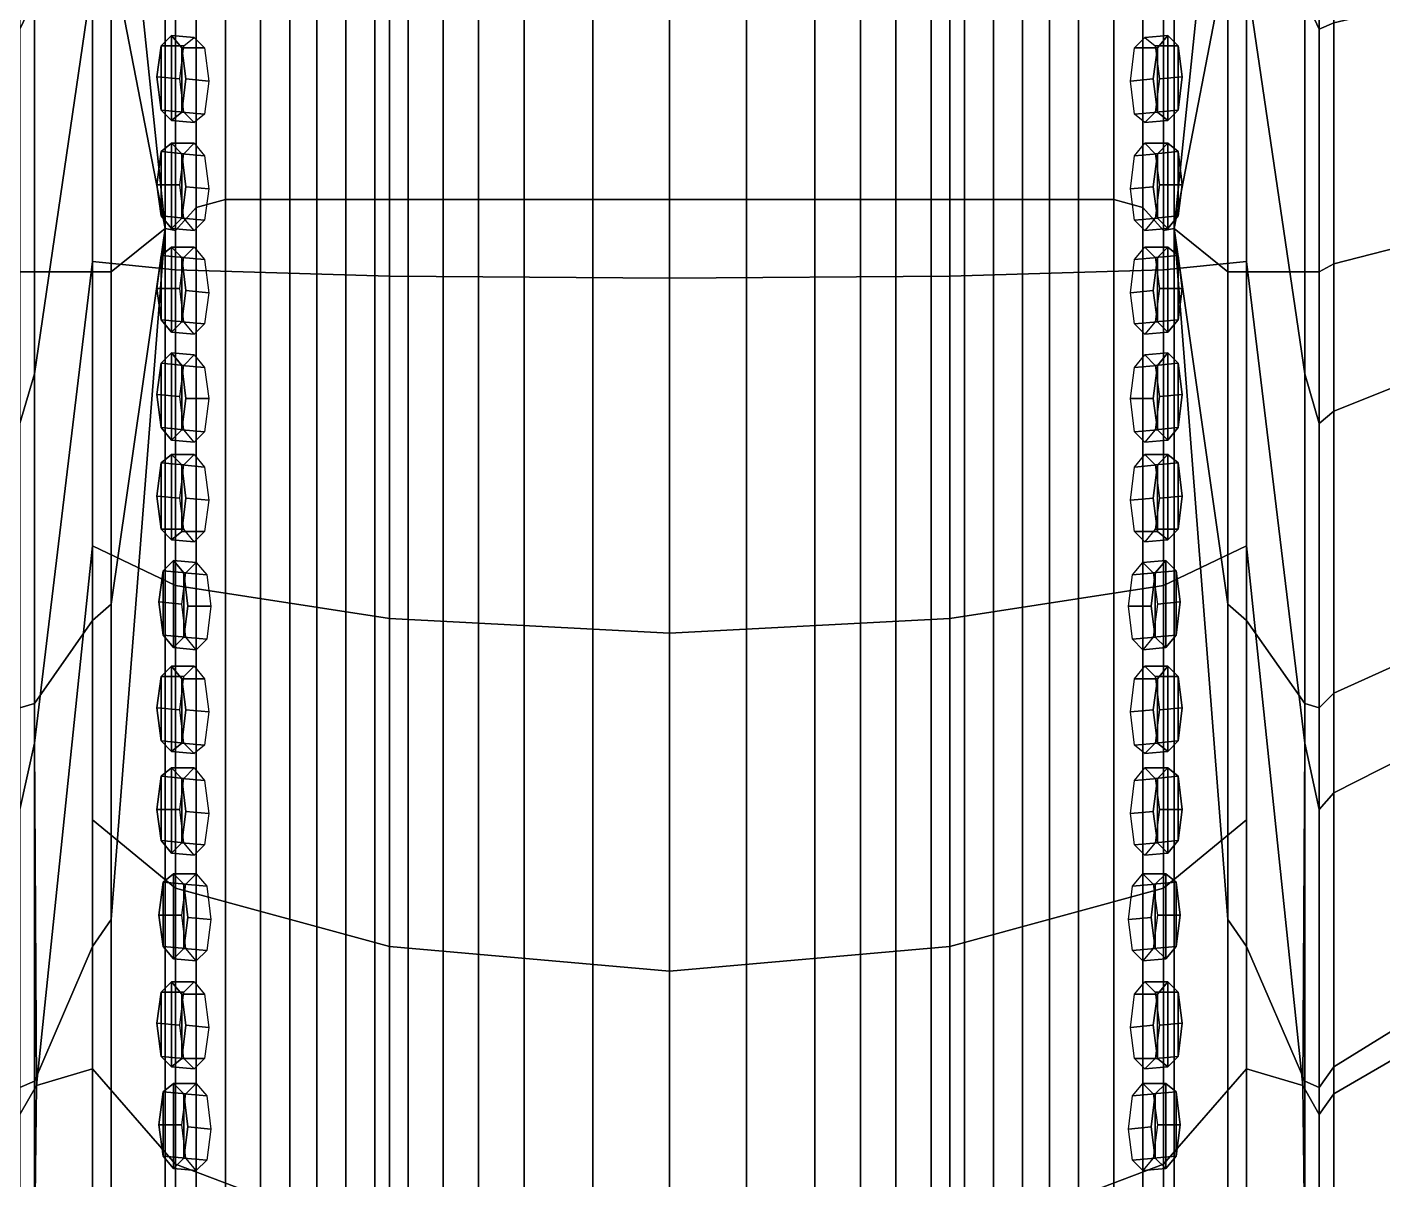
# Model space of a CAD drawing. Extents: x -0.257 to 0.257, y -0.266 to 0.229.
# Drawn here: x -0.0309 to 0.0344, y -0.0983 to -0.0428 of the extents above; entities that cross this region are included whole.
import ezdxf

# ---------------------------------------------------------------- set-up
doc = ezdxf.new("R2010")
doc.units = 0
for name, color, linetype in [('LOWPOLY_AIRPLANE_PLANEBODY', 252, 'CONTINUOUS'), ('LOWPOLY_AIRPLANE_POLYSURFAC_158', 252, 'CONTINUOUS'), ('LOWPOLY_AIRPLANE_POLYSURFAC_159', 252, 'CONTINUOUS'), ('LOWPOLY_AIRPLANE_POLYSURFAC_160', 252, 'CONTINUOUS'), ('LOWPOLY_AIRPLANE_POLYSURFAC_162', 252, 'CONTINUOUS'), ('LOWPOLY_AIRPLANE_POLYSURFAC_163', 252, 'CONTINUOUS'), ('LOWPOLY_AIRPLANE_POLYSURFAC_164', 252, 'CONTINUOUS'), ('LOWPOLY_AIRPLANE_POLYSURFAC_165', 252, 'CONTINUOUS'), ('LOWPOLY_AIRPLANE_POLYSURFAC_166', 252, 'CONTINUOUS'), ('LOWPOLY_AIRPLANE_POLYSURFAC_167', 252, 'CONTINUOUS'), ('LOWPOLY_AIRPLANE_POLYSURFAC_168', 252, 'CONTINUOUS'), ('LOWPOLY_AIRPLANE_POLYSURFAC_169', 252, 'CONTINUOUS'), ('LOWPOLY_AIRPLANE_POLYSURFAC_82', 252, 'CONTINUOUS'), ('LOWPOLY_AIRPLANE_POLYSURFAC_83', 252, 'CONTINUOUS'), ('LOWPOLY_AIRPLANE_POLYSURFAC_84', 252, 'CONTINUOUS'), ('LOWPOLY_AIRPLANE_POLYSURFAC_86', 252, 'CONTINUOUS'), ('LOWPOLY_AIRPLANE_POLYSURFAC_87', 252, 'CONTINUOUS'), ('LOWPOLY_AIRPLANE_POLYSURFAC_88', 252, 'CONTINUOUS'), ('LOWPOLY_AIRPLANE_POLYSURFAC_89', 252, 'CONTINUOUS'), ('LOWPOLY_AIRPLANE_POLYSURFAC_90', 252, 'CONTINUOUS'), ('LOWPOLY_AIRPLANE_POLYSURFAC_91', 252, 'CONTINUOUS'), ('LOWPOLY_AIRPLANE_POLYSURFAC_92', 252, 'CONTINUOUS'), ('LOWPOLY_AIRPLANE_POLYSURFAC_93', 252, 'CONTINUOUS')]:
    doc.layers.add(name, color=color, linetype=linetype)

msp = doc.modelspace()

# ---------------------------------------------------------------- meshes
at = {"layer": 'LOWPOLY_AIRPLANE_PLANEBODY'}
mesh = msp.add_polyface(dxfattribs=at)
corners = [(-0.0278, -0.009, 0.0431), (-0.0269, -0.0047, 0.0449), (-0.0269, -0.0185, 0.0463), (-0.0278, -0.0193, 0.0448), (-0.0238, -0.0003, 0.0218), (-0.0278, -0.0064, 0.0226), (-0.0278, -0.0124, 0.0216), (-0.0238, -0.008, 0.0211), (-0.0238, -0.0145, 0.0209), (-0.0278, -0.018, 0.0212), (-0.0278, -0.0275, 0.0211), (-0.0238, -0.025, 0.0208), (-0.0238, -0.0107, 0.0209), (-0.0278, -0.0147, 0.0212), (-0.0269, -0.0234, 0.0468), (-0.0278, -0.023, 0.0454), (-0.0269, -0.0275, 0.0468), (-0.0278, -0.0271, 0.0454), (-0.0135, -0.0229, 0.0207), (0, -0.0219, 0.0207), (0, -0.0102, 0.0208), (-0.0135, -0.0115, 0.0208), (0, -0.006, 0.0208), (-0.0135, -0.0075, 0.0208), (0, -0.0028, 0.021), (-0.0135, -0.0044, 0.021), (-0.0135, 0.0042, 0.0216), (-0.0306, -0.0146, 0.0414), (-0.0305, -0.0081, 0.0392), (-0.0279, 0.0019, 0.041), (-0.0306, -0.0209, 0.0434), (-0.0306, -0.0232, 0.0441), (-0.0306, -0.0271, 0.0441), (-0.0243, -0.0525, 0.0486), (-0.0243, 0.0189, 0.0486), (-0.0238, 0.0179, 0.0524), (-0.0238, -0.0526, 0.0524), (-0.0228, 0.019, 0.0564), (-0.0228, -0.0515, 0.0564), (-0.0214, 0.0194, 0.06), (-0.0214, -0.0511, 0.06), (-0.0197, 0.0194, 0.0629), (-0.0197, -0.0511, 0.0629), (-0.0183, 0.0194, 0.0648), (-0.0183, -0.0511, 0.0648), (-0.017, 0.0194, 0.0661), (-0.017, -0.0511, 0.0661), (-0.0156, 0.0194, 0.0675), (-0.0156, -0.0511, 0.0675), (-0.0142, 0.0194, 0.0687), (-0.0142, -0.0511, 0.0687), (-0.0126, 0.0194, 0.0697), (-0.0126, -0.0511, 0.0697), (-0.0109, 0.0194, 0.0705), (-0.0109, -0.0511, 0.0705), (-0.0092, 0.0194, 0.0714), (-0.0092, -0.0511, 0.0714), (-0.007, 0.0194, 0.0722), (-0.007, -0.0511, 0.0722), (-0.0037, 0.0194, 0.0728), (-0.0037, -0.0511, 0.0728), (0, 0.0194, 0.0731), (0, -0.0511, 0.0731), (-0.0279, 0.0004, 0.0241), (-0.0304, -0.0076, 0.0338), (-0.0306, -0.0147, 0.0315), (-0.0306, -0.0205, 0.0297), (-0.0306, -0.0228, 0.0291), (-0.0306, -0.0277, 0.0291)]
mesh.append_faces([[corners[k] for k in face] for face in [(0, 1, 2, 3), (4, 5, 6, 7), (8, 9, 10, 11), (8, 12, 13, 9), (12, 7, 6, 13), (14, 15, 3, 2), (16, 17, 15, 14), (18, 19, 20, 21), (21, 20, 22, 23), (23, 22, 24, 25), (7, 25, 26, 4), (12, 23, 25, 7), (8, 21, 23, 12), (11, 18, 21, 8), (0, 27, 28, 29), (3, 30, 27, 0), (15, 31, 30, 3), (17, 32, 31, 15), (33, 34, 35, 36), (36, 35, 37, 38), (38, 37, 39, 40), (40, 39, 41, 42), (42, 41, 43, 44), (44, 43, 45, 46), (46, 45, 47, 48), (48, 47, 49, 50), (50, 49, 51, 52), (52, 51, 53, 54), (54, 53, 55, 56), (56, 55, 57, 58), (58, 57, 59, 60), (60, 59, 61, 62), (34, 2, 1, 1), (16, 14, 34, 33), (14, 2, 34, 34), (63, 64, 65, 5), (5, 65, 66, 6), (13, 67, 68, 9), (6, 66, 67, 13)]])
mesh = msp.add_polyface(dxfattribs=at)
corners = [(0.0269, -0.0185, 0.0463), (0.0269, -0.0047, 0.0449), (0.0278, -0.009, 0.0431), (0.0278, -0.0193, 0.0448), (0.0278, -0.0124, 0.0216), (0.0278, -0.0064, 0.0226), (0.0238, -0.0003, 0.0218), (0.0238, -0.008, 0.0211), (0.0278, -0.0275, 0.0211), (0.0278, -0.018, 0.0212), (0.0238, -0.0145, 0.0209), (0.0238, -0.025, 0.0208), (0.0278, -0.0147, 0.0212), (0.0238, -0.0107, 0.0209), (0.0278, -0.023, 0.0454), (0.0269, -0.0234, 0.0468), (0.0278, -0.0271, 0.0454), (0.0269, -0.0275, 0.0468), (0, -0.0102, 0.0208), (0, -0.0219, 0.0207), (0.0135, -0.0229, 0.0207), (0.0135, -0.0115, 0.0208), (0, -0.006, 0.0208), (0.0135, -0.0075, 0.0208), (0, -0.0028, 0.021), (0.0135, -0.0044, 0.021), (0.0135, 0.0042, 0.0216), (0.0301, -0.0047, 0.0379), (0.0305, -0.0081, 0.0392), (0.0279, 0.0019, 0.041), (0.0279, 0.0072, 0.0392), (0.0306, -0.0146, 0.0414), (0.0306, -0.0209, 0.0434), (0.0306, -0.0232, 0.0441), (0.0306, -0.0271, 0.0441), (0.0238, 0.0179, 0.0524), (0.0243, 0.0189, 0.0486), (0.0243, -0.0525, 0.0486), (0.0238, -0.0526, 0.0524), (0.0228, 0.019, 0.0564), (0.0228, -0.0515, 0.0564), (0.0214, 0.0194, 0.06), (0.0214, -0.0511, 0.06), (0.0197, 0.0194, 0.0629), (0.0197, -0.0511, 0.0629), (0.0183, 0.0194, 0.0648), (0.0183, -0.0511, 0.0648), (0.017, 0.0194, 0.0661), (0.017, -0.0511, 0.0661), (0.0156, 0.0194, 0.0675), (0.0156, -0.0511, 0.0675), (0.0142, 0.0194, 0.0687), (0.0142, -0.0511, 0.0687), (0.0126, 0.0194, 0.0697), (0.0126, -0.0511, 0.0697), (0.0109, 0.0194, 0.0705), (0.0109, -0.0511, 0.0705), (0.0092, 0.0194, 0.0714), (0.0092, -0.0511, 0.0714), (0.007, 0.0194, 0.0722), (0.007, -0.0511, 0.0722), (0.0037, 0.0194, 0.0728), (0.0037, -0.0511, 0.0728), (0, 0.0194, 0.0731), (0, -0.0511, 0.0731), (0.0306, -0.0147, 0.0315), (0.0304, -0.0076, 0.0338), (0.0279, 0.0004, 0.0241), (0.0306, -0.0205, 0.0297), (0.0306, -0.0277, 0.0291), (0.0306, -0.0228, 0.0291)]
mesh.append_faces([[corners[k] for k in face] for face in [(0, 1, 2, 3), (4, 5, 6, 7), (8, 9, 10, 11), (12, 13, 10, 9), (4, 7, 13, 12), (3, 14, 15, 0), (14, 16, 17, 15), (18, 19, 20, 21), (22, 18, 21, 23), (24, 22, 23, 25), (26, 25, 7, 6), (25, 23, 13, 7), (23, 21, 10, 13), (21, 20, 11, 10), (27, 28, 29, 30), (31, 32, 3, 2), (32, 33, 14, 3), (33, 34, 16, 14), (35, 36, 37, 38), (39, 35, 38, 40), (41, 39, 40, 42), (43, 41, 42, 44), (45, 43, 44, 46), (47, 45, 46, 48), (49, 47, 48, 50), (51, 49, 50, 52), (53, 51, 52, 54), (55, 53, 54, 56), (57, 55, 56, 58), (59, 57, 58, 60), (61, 59, 60, 62), (63, 61, 62, 64), (0, 36, 1, 1), (36, 15, 17, 37), (0, 15, 36, 36), (65, 66, 67, 5), (68, 65, 5, 4), (69, 70, 12, 9)]])
mesh = msp.add_polyface(dxfattribs=at)
corners = [(-0.0238, -0.025, 0.0208), (-0.0278, -0.0275, 0.0211), (-0.0278, -0.0404, 0.021), (-0.0238, -0.0393, 0.0207), (-0.0238, -0.0545, 0.0206), (-0.0278, -0.0541, 0.0209), (-0.0278, -0.0678, 0.021), (-0.0238, -0.0697, 0.0207), (-0.0278, -0.081, 0.0214), (-0.0238, -0.0843, 0.021), (-0.0269, -0.0706, 0.0465), (-0.0278, -0.0714, 0.0452), (-0.0278, -0.0546, 0.0454), (-0.0269, -0.0546, 0.0469), (-0.0269, -0.0858, 0.046), (-0.0278, -0.0871, 0.0448), (-0.0269, -0.0391, 0.0469), (-0.0278, -0.0387, 0.0454), (-0.0278, -0.0271, 0.0454), (-0.0269, -0.0275, 0.0468), (-0.0313, -0.0285, 0.0302), (-0.0313, -0.0429, 0.0302), (-0.0306, -0.0414, 0.0291), (-0.0306, -0.0277, 0.0291), (-0.0313, -0.0619, 0.0302), (-0.0306, -0.0595, 0.0291), (-0.0313, -0.0546, 0.0441), (-0.0313, -0.038, 0.0441), (-0.0306, -0.0381, 0.0441), (-0.0306, -0.0546, 0.0441), (-0.0313, -0.0272, 0.0441), (-0.0306, -0.0271, 0.0441), (-0.0313, -0.0939, 0.0441), (-0.0313, -0.0756, 0.0441), (-0.0306, -0.0754, 0.0441), (-0.0306, -0.0936, 0.0441), (-0.0313, -0.0805, 0.0302), (-0.0306, -0.0773, 0.0291), (-0.0135, -0.0384, 0.0206), (0, -0.038, 0.0206), (0, -0.0219, 0.0207), (-0.0135, -0.0229, 0.0207), (-0.0135, -0.0713, 0.0206), (0, -0.072, 0.0206), (0, -0.0549, 0.0205), (-0.0135, -0.0548, 0.0205), (-0.0135, -0.0871, 0.0209), (0, -0.0883, 0.0209), (-0.032, -0.0613, 0.0305), (-0.032, -0.0797, 0.0305), (-0.032, -0.0426, 0.0305), (-0.032, -0.0284, 0.0305), (-0.0278, -0.018, 0.0212), (-0.0305, -0.0938, 0.0289), (-0.0278, -0.093, 0.0219), (-0.0243, -0.0525, 0.0486)]
mesh.append_faces([[corners[k] for k in face] for face in [(0, 1, 2, 3), (4, 5, 6, 7), (3, 2, 5, 4), (7, 6, 8, 9), (10, 11, 12, 13), (14, 15, 11, 10), (16, 17, 18, 19), (13, 12, 17, 16), (20, 21, 22, 23), (21, 24, 25, 22), (26, 27, 28, 29), (27, 30, 31, 28), (32, 33, 34, 35), (33, 26, 29, 34), (24, 36, 37, 25), (38, 39, 40, 41), (42, 43, 44, 45), (45, 44, 39, 38), (46, 47, 43, 42), (3, 38, 41, 0), (4, 45, 38, 3), (7, 42, 45, 4), (9, 46, 42, 7), (24, 48, 49, 36), (21, 50, 48, 24), (20, 51, 50, 21), (17, 28, 31, 18), (12, 29, 28, 17), (11, 34, 29, 12), (15, 35, 34, 11), (52, 23, 22, 1), (1, 22, 25, 2), (2, 25, 37, 5), (5, 37, 53, 6), (6, 53, 54, 8), (16, 55, 13, 13), (10, 13, 55, 55), (55, 16, 19, 19), (14, 10, 55, 55)]])
mesh = msp.add_polyface(dxfattribs=at)
corners = [(0.0278, -0.0404, 0.021), (0.0278, -0.0275, 0.0211), (0.0238, -0.025, 0.0208), (0.0238, -0.0393, 0.0207), (0.0278, -0.0678, 0.021), (0.0278, -0.0541, 0.0209), (0.0238, -0.0545, 0.0206), (0.0238, -0.0697, 0.0207), (0.0278, -0.081, 0.0214), (0.0238, -0.0843, 0.021), (0.0278, -0.0546, 0.0454), (0.0278, -0.0714, 0.0452), (0.0269, -0.0706, 0.0465), (0.0269, -0.0546, 0.0469), (0.0278, -0.0871, 0.0448), (0.0269, -0.0858, 0.046), (0.0278, -0.0271, 0.0454), (0.0278, -0.0387, 0.0454), (0.0269, -0.0391, 0.0469), (0.0269, -0.0275, 0.0468), (0.0306, -0.0414, 0.0291), (0.0313, -0.0429, 0.0302), (0.0313, -0.0285, 0.0302), (0.0306, -0.0277, 0.0291), (0.0306, -0.0595, 0.0291), (0.0313, -0.0619, 0.0302), (0.0306, -0.0381, 0.0441), (0.0313, -0.038, 0.0441), (0.0313, -0.0546, 0.0441), (0.0306, -0.0546, 0.0441), (0.0306, -0.0271, 0.0441), (0.0313, -0.0272, 0.0441), (0.0313, -0.0756, 0.0441), (0.0306, -0.0754, 0.0441), (0.0306, -0.0773, 0.0291), (0.0313, -0.0805, 0.0302), (0, -0.0219, 0.0207), (0, -0.038, 0.0206), (0.0135, -0.0384, 0.0206), (0.0135, -0.0229, 0.0207), (0, -0.0549, 0.0205), (0, -0.072, 0.0206), (0.0135, -0.0713, 0.0206), (0.0135, -0.0548, 0.0205), (0, -0.0883, 0.0209), (0.0135, -0.0871, 0.0209), (0.032, -0.0271, 0.0443), (0.032, -0.0378, 0.0443), (0.032, -0.0542, 0.0443), (0.032, -0.0749, 0.0443), (0.032, -0.0929, 0.0443), (0.0313, -0.0939, 0.0441), (0.0306, -0.0936, 0.0441), (0.0278, -0.018, 0.0212), (0.0305, -0.0938, 0.0289), (0.0278, -0.093, 0.0219), (0.0243, -0.0525, 0.0486)]
mesh.append_faces([[corners[k] for k in face] for face in [(0, 1, 2, 3), (4, 5, 6, 7), (5, 0, 3, 6), (8, 4, 7, 9), (10, 11, 12, 13), (11, 14, 15, 12), (16, 17, 18, 19), (17, 10, 13, 18), (20, 21, 22, 23), (24, 25, 21, 20), (26, 27, 28, 29), (30, 31, 27, 26), (29, 28, 32, 33), (34, 35, 25, 24), (36, 37, 38, 39), (40, 41, 42, 43), (37, 40, 43, 38), (41, 44, 45, 42), (39, 38, 3, 2), (38, 43, 6, 3), (43, 42, 7, 6), (42, 45, 9, 7), (46, 47, 27, 31), (47, 48, 28, 27), (48, 49, 32, 28), (49, 50, 51, 32), (30, 26, 17, 16), (26, 29, 10, 17), (29, 33, 11, 10), (33, 52, 14, 11), (20, 23, 53, 1), (24, 20, 1, 0), (34, 24, 0, 5), (54, 34, 5, 4), (55, 54, 4, 8), (56, 18, 13, 13), (13, 12, 56, 56), (18, 56, 19, 19), (12, 15, 56, 56)]])
mesh = msp.add_polyface(dxfattribs=at)
corners = [(0.0375, -0.0372, 0.0449), (0.0375, -0.0528, 0.0449), (0.032, -0.0542, 0.0443), (0.032, -0.0378, 0.0443), (0.0375, -0.0269, 0.0449), (0.032, -0.0271, 0.0443), (0.0375, -0.0724, 0.0449), (0.032, -0.0749, 0.0443), (0.0375, -0.0769, 0.0315), (0.0375, -0.0591, 0.0315), (0.032, -0.0613, 0.0305), (0.032, -0.0797, 0.0305), (0.0375, -0.0413, 0.0315), (0.0375, -0.028, 0.0315), (0.032, -0.0284, 0.0305), (0.032, -0.0426, 0.0305), (0.0748, -0.0439, 0.0383), (0.0748, -0.0328, 0.0383), (0.0693, -0.0341, 0.0373), (0.0693, -0.0461, 0.0373), (0.0748, -0.0255, 0.0383), (0.0693, -0.0259, 0.0373), (0.0748, -0.0692, 0.0383), (0.0748, -0.0575, 0.0383), (0.0693, -0.0604, 0.0373), (0.0693, -0.0724, 0.0373), (0.0748, -0.0744, 0.0383), (0.0693, -0.0778, 0.0373), (0.0748, -0.0664, 0.0491), (0.0748, -0.0725, 0.0491), (0.0693, -0.0762, 0.0485), (0.0693, -0.0698, 0.0485), (0.0748, -0.0434, 0.0491), (0.0748, -0.0556, 0.0491), (0.0693, -0.0581, 0.0485), (0.0693, -0.0447, 0.0485), (0.0748, -0.0255, 0.0491), (0.0748, -0.0328, 0.0491), (0.0693, -0.0335, 0.0485), (0.0693, -0.0257, 0.0485), (0.0758, -0.0657, 0.0492), (0.0758, -0.0549, 0.0492), (0.0778, -0.0537, 0.0494), (0.0778, -0.0644, 0.0494), (0.0758, -0.0427, 0.0492), (0.0778, -0.0416, 0.0494), (0.0313, -0.0619, 0.0302), (0.0313, -0.0805, 0.0302), (0.0313, -0.0429, 0.0302), (0.0313, -0.0285, 0.0302), (0.0375, -0.0895, 0.0449), (0.0758, -0.0249, 0.0492), (0.0758, -0.0322, 0.0492), (0.0758, -0.0718, 0.0492), (0.0758, -0.0753, 0.0485), (0.0748, -0.076, 0.0484), (0.0758, -0.0737, 0.0384), (0.0758, -0.0685, 0.0384), (0.0758, -0.0568, 0.0384), (0.0758, -0.0432, 0.0384), (0.0758, -0.0322, 0.0384), (0.0758, -0.0249, 0.0384)]
mesh.append_faces([[corners[k] for k in face] for face in [(0, 1, 2, 3), (4, 0, 3, 5), (1, 6, 7, 2), (8, 9, 10, 11), (12, 13, 14, 15), (9, 12, 15, 10), (16, 17, 18, 19), (17, 20, 21, 18), (22, 23, 24, 25), (23, 16, 19, 24), (26, 22, 25, 27), (28, 29, 30, 31), (32, 33, 34, 35), (33, 28, 31, 34), (36, 37, 38, 39), (37, 32, 35, 38), (40, 41, 42, 43), (41, 44, 45, 42), (11, 10, 46, 47), (10, 15, 48, 46), (15, 14, 49, 48), (24, 19, 9, 8), (19, 18, 12, 9), (18, 21, 13, 12), (39, 38, 0, 4), (38, 35, 1, 0), (35, 34, 6, 1), (34, 31, 50, 6), (51, 52, 37, 36), (52, 44, 32, 37), (44, 41, 33, 32), (41, 40, 28, 33), (40, 53, 29, 28), (53, 54, 55, 29), (56, 57, 22, 26), (57, 58, 23, 22), (58, 59, 16, 23), (59, 60, 17, 16), (60, 61, 20, 17)]])
mesh = msp.add_polyface(dxfattribs=at)
corners = [(-0.0238, -0.0843, 0.021), (-0.0278, -0.081, 0.0214), (-0.0278, -0.093, 0.0219), (-0.0238, -0.0976, 0.0216), (-0.0278, -0.1032, 0.0227), (-0.0238, -0.109, 0.0224), (-0.0269, -0.0993, 0.0453), (-0.0278, -0.0998, 0.0443), (-0.0278, -0.0871, 0.0448), (-0.0269, -0.0858, 0.046), (-0.0269, -0.1102, 0.0444), (-0.0278, -0.1091, 0.0435), (-0.0313, -0.1056, 0.0311), (-0.0313, -0.1085, 0.0337), (-0.0306, -0.109, 0.0329), (-0.0305, -0.106, 0.0299), (-0.0313, -0.1099, 0.0372), (-0.0305, -0.1114, 0.0367), (-0.0313, -0.1056, 0.0433), (-0.0313, -0.1023, 0.0441), (-0.0306, -0.1024, 0.0441), (-0.0306, -0.1062, 0.0432), (-0.0313, -0.0939, 0.0441), (-0.0306, -0.0936, 0.0441), (-0.0313, -0.0952, 0.0302), (-0.0313, -0.1023, 0.0302), (-0.0306, -0.1019, 0.0293), (-0.0305, -0.0938, 0.0289), (-0.0313, -0.1085, 0.0407), (-0.0306, -0.1093, 0.0408), (-0.0313, -0.0805, 0.0302), (-0.0306, -0.0773, 0.0291), (-0.0037, -0.1216, 0.0728), (-0.0037, -0.0511, 0.0728), (0, -0.0511, 0.0731), (0, -0.1216, 0.0731), (-0.0238, -0.1231, 0.0524), (-0.0238, -0.0526, 0.0524), (-0.0228, -0.0515, 0.0564), (-0.0228, -0.122, 0.0564), (-0.007, -0.1216, 0.0722), (-0.007, -0.0511, 0.0722), (-0.0092, -0.1216, 0.0714), (-0.0092, -0.0511, 0.0714), (-0.0109, -0.1216, 0.0705), (-0.0109, -0.0511, 0.0705), (-0.0126, -0.1216, 0.0697), (-0.0126, -0.0511, 0.0697), (-0.0142, -0.1216, 0.0687), (-0.0142, -0.0511, 0.0687), (-0.0156, -0.1216, 0.0675), (-0.0156, -0.0511, 0.0675), (-0.017, -0.1216, 0.0661), (-0.017, -0.0511, 0.0661), (-0.0183, -0.1216, 0.0648), (-0.0183, -0.0511, 0.0648), (-0.0197, -0.1216, 0.0629), (-0.0197, -0.0511, 0.0629), (-0.0214, -0.1216, 0.06), (-0.0214, -0.0511, 0.06), (-0.0135, -0.1015, 0.0215), (0, -0.1032, 0.0215), (0, -0.0883, 0.0209), (-0.0135, -0.0871, 0.0209), (-0.0135, -0.1138, 0.0223), (0, -0.1159, 0.0223), (-0.032, -0.1013, 0.0305), (-0.032, -0.1046, 0.0314), (-0.032, -0.0942, 0.0305), (-0.032, -0.0797, 0.0305), (-0.0243, -0.1242, 0.0485), (-0.0243, -0.0525, 0.0486), (-0.0278, -0.1109, 0.0237)]
mesh.append_faces([[corners[k] for k in face] for face in [(0, 1, 2, 3), (3, 2, 4, 5), (6, 7, 8, 9), (10, 11, 7, 6), (12, 13, 14, 15), (13, 16, 17, 14), (18, 19, 20, 21), (19, 22, 23, 20), (24, 25, 26, 27), (25, 12, 15, 26), (28, 18, 21, 29), (30, 24, 27, 31), (32, 33, 34, 35), (36, 37, 38, 39), (40, 41, 33, 32), (42, 43, 41, 40), (44, 45, 43, 42), (46, 47, 45, 44), (48, 49, 47, 46), (50, 51, 49, 48), (52, 53, 51, 50), (54, 55, 53, 52), (56, 57, 55, 54), (58, 59, 57, 56), (39, 38, 59, 58), (60, 61, 62, 63), (64, 65, 61, 60), (3, 60, 63, 0), (5, 64, 60, 3), (25, 66, 67, 12), (24, 68, 66, 25), (30, 69, 68, 24), (7, 20, 23, 8), (11, 21, 20, 7), (2, 27, 26, 4), (70, 71, 37, 36), (6, 9, 71, 70), (4, 26, 15, 72)]])
mesh = msp.add_polyface(dxfattribs=at)
corners = [(0.0278, -0.093, 0.0219), (0.0278, -0.081, 0.0214), (0.0238, -0.0843, 0.021), (0.0238, -0.0976, 0.0216), (0.0278, -0.1032, 0.0227), (0.0238, -0.109, 0.0224), (0.0278, -0.0871, 0.0448), (0.0278, -0.0998, 0.0443), (0.0269, -0.0993, 0.0453), (0.0269, -0.0858, 0.046), (0.0278, -0.1091, 0.0435), (0.0269, -0.1102, 0.0444), (0.0306, -0.109, 0.0329), (0.0313, -0.1085, 0.0337), (0.0313, -0.1056, 0.0311), (0.0305, -0.106, 0.0299), (0.0305, -0.1114, 0.0367), (0.0313, -0.1099, 0.0372), (0.0306, -0.1024, 0.0441), (0.0313, -0.1023, 0.0441), (0.0313, -0.1056, 0.0433), (0.0306, -0.1062, 0.0432), (0.0306, -0.0936, 0.0441), (0.0313, -0.0939, 0.0441), (0.0306, -0.1019, 0.0293), (0.0313, -0.1023, 0.0302), (0.0313, -0.0952, 0.0302), (0.0305, -0.0938, 0.0289), (0.0313, -0.1085, 0.0407), (0.0306, -0.1093, 0.0408), (0.0306, -0.0754, 0.0441), (0.0313, -0.0756, 0.0441), (0.0313, -0.0805, 0.0302), (0.0306, -0.0773, 0.0291), (0, -0.0511, 0.0731), (0.0037, -0.0511, 0.0728), (0.0037, -0.1216, 0.0728), (0, -0.1216, 0.0731), (0.0228, -0.0515, 0.0564), (0.0238, -0.0526, 0.0524), (0.0238, -0.1231, 0.0524), (0.0228, -0.122, 0.0564), (0.007, -0.0511, 0.0722), (0.007, -0.1216, 0.0722), (0.0092, -0.0511, 0.0714), (0.0092, -0.1216, 0.0714), (0.0109, -0.0511, 0.0705), (0.0109, -0.1216, 0.0705), (0.0126, -0.0511, 0.0697), (0.0126, -0.1216, 0.0697), (0.0142, -0.0511, 0.0687), (0.0142, -0.1216, 0.0687), (0.0156, -0.0511, 0.0675), (0.0156, -0.1216, 0.0675), (0.017, -0.0511, 0.0661), (0.017, -0.1216, 0.0661), (0.0183, -0.0511, 0.0648), (0.0183, -0.1216, 0.0648), (0.0197, -0.0511, 0.0629), (0.0197, -0.1216, 0.0629), (0.0214, -0.0511, 0.06), (0.0214, -0.1216, 0.06), (0, -0.0883, 0.0209), (0, -0.1032, 0.0215), (0.0135, -0.1015, 0.0215), (0.0135, -0.0871, 0.0209), (0, -0.1159, 0.0223), (0.0135, -0.1138, 0.0223), (0.032, -0.1077, 0.0409), (0.032, -0.1092, 0.0374), (0.032, -0.0929, 0.0443), (0.032, -0.1012, 0.0443), (0.0243, -0.0525, 0.0486), (0.0243, -0.1242, 0.0485), (0.0278, -0.1109, 0.0237)]
mesh.append_faces([[corners[k] for k in face] for face in [(0, 1, 2, 3), (4, 0, 3, 5), (6, 7, 8, 9), (7, 10, 11, 8), (12, 13, 14, 15), (16, 17, 13, 12), (18, 19, 20, 21), (22, 23, 19, 18), (24, 25, 26, 27), (15, 14, 25, 24), (21, 20, 28, 29), (30, 31, 23, 22), (27, 26, 32, 33), (34, 35, 36, 37), (38, 39, 40, 41), (35, 42, 43, 36), (42, 44, 45, 43), (44, 46, 47, 45), (46, 48, 49, 47), (48, 50, 51, 49), (50, 52, 53, 51), (52, 54, 55, 53), (54, 56, 57, 55), (56, 58, 59, 57), (58, 60, 61, 59), (60, 38, 41, 61), (62, 63, 64, 65), (63, 66, 67, 64), (65, 64, 3, 2), (64, 67, 5, 3), (68, 69, 17, 28), (70, 71, 19, 23), (22, 18, 7, 6), (18, 21, 10, 7), (24, 27, 0, 4), (39, 72, 73, 40), (72, 9, 8, 73), (15, 24, 4, 74)]])
mesh = msp.add_polyface(dxfattribs=at)
corners = [(0.0375, -0.0724, 0.0449), (0.0375, -0.0895, 0.0449), (0.032, -0.0929, 0.0443), (0.032, -0.0749, 0.0443), (0.0375, -0.0976, 0.0449), (0.0375, -0.1009, 0.0441), (0.032, -0.1046, 0.0435), (0.032, -0.1012, 0.0443), (0.0375, -0.1041, 0.0416), (0.0375, -0.1056, 0.0382), (0.032, -0.1092, 0.0374), (0.032, -0.1077, 0.0409), (0.0375, -0.1041, 0.0349), (0.0375, -0.101, 0.0323), (0.032, -0.1046, 0.0314), (0.032, -0.1077, 0.034), (0.0375, -0.0979, 0.0315), (0.0375, -0.091, 0.0315), (0.032, -0.0942, 0.0305), (0.032, -0.1013, 0.0305), (0.0375, -0.0769, 0.0315), (0.032, -0.0797, 0.0305), (0.0748, -0.0765, 0.039), (0.0748, -0.0744, 0.0383), (0.0693, -0.0778, 0.0373), (0.0693, -0.0801, 0.038), (0.0748, -0.0804, 0.0437), (0.0748, -0.079, 0.041), (0.0693, -0.0827, 0.0401), (0.0693, -0.0841, 0.0429), (0.0748, -0.076, 0.0484), (0.0748, -0.079, 0.0464), (0.0693, -0.0827, 0.0457), (0.0693, -0.0797, 0.0478), (0.0748, -0.0725, 0.0491), (0.0693, -0.0762, 0.0485), (0.0758, -0.0758, 0.0391), (0.0758, -0.0783, 0.0411), (0.0778, -0.0769, 0.0414), (0.0778, -0.0743, 0.0394), (0.0313, -0.1056, 0.0433), (0.0313, -0.1023, 0.0441), (0.0313, -0.1085, 0.0407), (0.0313, -0.1085, 0.0337), (0.0313, -0.1099, 0.0372), (0.0313, -0.1056, 0.0311), (0.0313, -0.1023, 0.0302), (0.0313, -0.0952, 0.0302), (0.0313, -0.0805, 0.0302), (0.0693, -0.0724, 0.0373), (0.0693, -0.0604, 0.0373), (0.0693, -0.0698, 0.0485), (0.0758, -0.0753, 0.0485), (0.0758, -0.0783, 0.0465), (0.0758, -0.0797, 0.0438), (0.0758, -0.0737, 0.0384)]
mesh.append_faces([[corners[k] for k in face] for face in [(0, 1, 2, 3), (4, 5, 6, 7), (1, 4, 7, 2), (8, 9, 10, 11), (5, 8, 11, 6), (12, 13, 14, 15), (9, 12, 15, 10), (16, 17, 18, 19), (13, 16, 19, 14), (17, 20, 21, 18), (22, 23, 24, 25), (26, 27, 28, 29), (27, 22, 25, 28), (30, 31, 32, 33), (31, 26, 29, 32), (34, 30, 33, 35), (36, 37, 38, 39), (7, 6, 40, 41), (6, 11, 42, 40), (10, 15, 43, 44), (15, 14, 45, 43), (14, 19, 46, 45), (19, 18, 47, 46), (18, 21, 48, 47), (32, 29, 9, 8), (29, 28, 12, 9), (28, 25, 13, 12), (25, 24, 16, 13), (24, 49, 17, 16), (49, 50, 20, 17), (51, 35, 4, 1), (35, 33, 5, 4), (33, 32, 8, 5), (52, 53, 31, 30), (53, 54, 26, 31), (54, 37, 27, 26), (37, 36, 22, 27), (36, 55, 23, 22)]])
at = {"layer": 'LOWPOLY_AIRPLANE_POLYSURFAC_158'}
mesh = msp.add_polyface(dxfattribs=at)
corners = [(-0.0244, -0.0941, 0.0503), (-0.0234, -0.0942, 0.0558), (-0.0234, -0.0973, 0.0557), (-0.0244, -0.0972, 0.0503), (-0.0223, -0.0943, 0.0557), (-0.0233, -0.0942, 0.0502), (-0.0223, -0.0974, 0.0556), (-0.0233, -0.0973, 0.0502), (-0.0239, -0.0937, 0.0531), (-0.0232, -0.0958, 0.0566), (-0.0239, -0.0978, 0.053), (-0.0246, -0.0957, 0.0494), (-0.0228, -0.0937, 0.053), (-0.0221, -0.0959, 0.0566), (-0.0228, -0.0979, 0.0529), (-0.0235, -0.0957, 0.0493)]
mesh.append_faces([[corners[k] for k in face] for face in [(8, 12, 4, 1), (0, 5, 12, 8), (9, 13, 6, 2), (1, 4, 13, 9), (10, 14, 7, 3), (2, 6, 14, 10), (0, 11, 15, 5), (3, 7, 15, 11), (1, 9, 2, 2), (8, 1, 2, 10), (8, 10, 3, 0), (3, 11, 0, 0)]])
at = {"layer": 'LOWPOLY_AIRPLANE_POLYSURFAC_159'}
mesh = msp.add_polyface(dxfattribs=at)
corners = [(-0.0245, -0.0893, 0.0503), (-0.0235, -0.0894, 0.0557), (-0.0235, -0.0925, 0.0557), (-0.0245, -0.0924, 0.0503), (-0.0224, -0.0894, 0.0557), (-0.0234, -0.0893, 0.0502), (-0.0224, -0.0925, 0.0556), (-0.0234, -0.0925, 0.0502), (-0.024, -0.0888, 0.053), (-0.0233, -0.0909, 0.0566), (-0.024, -0.0929, 0.053), (-0.0247, -0.0908, 0.0494), (-0.0229, -0.0888, 0.053), (-0.0222, -0.091, 0.0566), (-0.0229, -0.093, 0.0529), (-0.0236, -0.0909, 0.0493)]
mesh.append_faces([[corners[k] for k in face] for face in [(8, 12, 4, 1), (0, 5, 12, 8), (9, 13, 6, 2), (1, 4, 13, 9), (10, 14, 7, 3), (2, 6, 14, 10), (0, 11, 15, 5), (3, 7, 15, 11), (1, 9, 2, 2), (8, 1, 2, 10), (8, 10, 3, 0), (3, 11, 0, 0)]])
at = {"layer": 'LOWPOLY_AIRPLANE_POLYSURFAC_160'}
mesh = msp.add_polyface(dxfattribs=at)
corners = [(-0.0244, -0.084, 0.0503), (-0.0234, -0.0841, 0.0558), (-0.0234, -0.0872, 0.0557), (-0.0244, -0.0871, 0.0503), (-0.0223, -0.0842, 0.0557), (-0.0233, -0.0841, 0.0502), (-0.0223, -0.0873, 0.0556), (-0.0233, -0.0872, 0.0502), (-0.0239, -0.0836, 0.0531), (-0.0232, -0.0857, 0.0566), (-0.0239, -0.0877, 0.053), (-0.0246, -0.0856, 0.0494), (-0.0228, -0.0836, 0.053), (-0.0221, -0.0858, 0.0566), (-0.0228, -0.0878, 0.0529), (-0.0235, -0.0856, 0.0493)]
mesh.append_faces([[corners[k] for k in face] for face in [(8, 12, 4, 1), (0, 5, 12, 8), (9, 13, 6, 2), (1, 4, 13, 9), (10, 14, 7, 3), (2, 6, 14, 10), (0, 11, 15, 5), (3, 7, 15, 11), (1, 9, 2, 2), (8, 1, 2, 10), (8, 10, 3, 0), (3, 11, 0, 0)]])
at = {"layer": 'LOWPOLY_AIRPLANE_POLYSURFAC_162'}
mesh = msp.add_polyface(dxfattribs=at)
corners = [(-0.0245, -0.0437, 0.0503), (-0.0235, -0.0438, 0.0557), (-0.0235, -0.0469, 0.0557), (-0.0245, -0.0468, 0.0503), (-0.0224, -0.0438, 0.0557), (-0.0234, -0.0437, 0.0502), (-0.0224, -0.047, 0.0556), (-0.0234, -0.0469, 0.0502), (-0.024, -0.0432, 0.053), (-0.0233, -0.0453, 0.0566), (-0.024, -0.0473, 0.053), (-0.0247, -0.0452, 0.0494), (-0.0229, -0.0433, 0.053), (-0.0222, -0.0454, 0.0566), (-0.0229, -0.0474, 0.0529), (-0.0236, -0.0453, 0.0493)]
mesh.append_faces([[corners[k] for k in face] for face in [(8, 12, 4, 1), (0, 5, 12, 8), (9, 13, 6, 2), (1, 4, 13, 9), (10, 14, 7, 3), (2, 6, 14, 10), (0, 11, 15, 5), (3, 7, 15, 11), (1, 9, 2, 2), (8, 1, 2, 10), (8, 10, 3, 0), (3, 11, 0, 0)]])
at = {"layer": 'LOWPOLY_AIRPLANE_POLYSURFAC_163'}
mesh = msp.add_polyface(dxfattribs=at)
corners = [(-0.0245, -0.0488, 0.0503), (-0.0235, -0.0489, 0.0557), (-0.0235, -0.052, 0.0557), (-0.0245, -0.0519, 0.0503), (-0.0224, -0.049, 0.0557), (-0.0234, -0.0489, 0.0502), (-0.0224, -0.0521, 0.0556), (-0.0234, -0.052, 0.0502), (-0.024, -0.0484, 0.053), (-0.0233, -0.0505, 0.0566), (-0.024, -0.0525, 0.053), (-0.0247, -0.0504, 0.0494), (-0.0229, -0.0484, 0.053), (-0.0222, -0.0506, 0.0566), (-0.0229, -0.0526, 0.0529), (-0.0236, -0.0504, 0.0493)]
mesh.append_faces([[corners[k] for k in face] for face in [(8, 12, 4, 1), (0, 5, 12, 8), (9, 13, 6, 2), (1, 4, 13, 9), (10, 14, 7, 3), (2, 6, 14, 10), (0, 11, 15, 5), (3, 7, 15, 11), (1, 9, 2, 2), (8, 1, 2, 10), (8, 10, 3, 0), (3, 11, 0, 0)]])
at = {"layer": 'LOWPOLY_AIRPLANE_POLYSURFAC_164'}
mesh = msp.add_polyface(dxfattribs=at)
corners = [(-0.0245, -0.0538, 0.0503), (-0.0235, -0.0539, 0.0557), (-0.0235, -0.057, 0.0557), (-0.0245, -0.0569, 0.0503), (-0.0224, -0.054, 0.0557), (-0.0234, -0.0539, 0.0502), (-0.0224, -0.0571, 0.0556), (-0.0234, -0.057, 0.0502), (-0.024, -0.0534, 0.053), (-0.0233, -0.0555, 0.0566), (-0.024, -0.0575, 0.053), (-0.0247, -0.0554, 0.0494), (-0.0229, -0.0534, 0.053), (-0.0222, -0.0556, 0.0566), (-0.0229, -0.0576, 0.0529), (-0.0236, -0.0554, 0.0493)]
mesh.append_faces([[corners[k] for k in face] for face in [(8, 12, 4, 1), (0, 5, 12, 8), (9, 13, 6, 2), (1, 4, 13, 9), (10, 14, 7, 3), (2, 6, 14, 10), (0, 11, 15, 5), (3, 7, 15, 11), (1, 9, 2, 2), (8, 1, 2, 10), (8, 10, 3, 0), (3, 11, 0, 0)]])
at = {"layer": 'LOWPOLY_AIRPLANE_POLYSURFAC_165'}
mesh = msp.add_polyface(dxfattribs=at)
corners = [(-0.0245, -0.059, 0.0503), (-0.0235, -0.0591, 0.0557), (-0.0235, -0.0622, 0.0557), (-0.0245, -0.0621, 0.0503), (-0.0224, -0.0592, 0.0557), (-0.0234, -0.0591, 0.0502), (-0.0224, -0.0623, 0.0556), (-0.0234, -0.0622, 0.0502), (-0.024, -0.0585, 0.053), (-0.0233, -0.0607, 0.0566), (-0.024, -0.0627, 0.053), (-0.0247, -0.0605, 0.0494), (-0.0229, -0.0586, 0.053), (-0.0222, -0.0607, 0.0566), (-0.0229, -0.0628, 0.0529), (-0.0236, -0.0606, 0.0493)]
mesh.append_faces([[corners[k] for k in face] for face in [(8, 12, 4, 1), (0, 5, 12, 8), (9, 13, 6, 2), (1, 4, 13, 9), (10, 14, 7, 3), (2, 6, 14, 10), (0, 11, 15, 5), (3, 7, 15, 11), (1, 9, 2, 2), (8, 1, 2, 10), (8, 10, 3, 0), (3, 11, 0, 0)]])
at = {"layer": 'LOWPOLY_AIRPLANE_POLYSURFAC_166'}
mesh = msp.add_polyface(dxfattribs=at)
corners = [(-0.0245, -0.0638, 0.0503), (-0.0235, -0.0639, 0.0557), (-0.0235, -0.0671, 0.0557), (-0.0245, -0.067, 0.0503), (-0.0224, -0.064, 0.0557), (-0.0234, -0.0639, 0.0502), (-0.0224, -0.0671, 0.0556), (-0.0234, -0.067, 0.0502), (-0.024, -0.0634, 0.053), (-0.0233, -0.0655, 0.0566), (-0.024, -0.0675, 0.053), (-0.0247, -0.0654, 0.0494), (-0.0229, -0.0634, 0.053), (-0.0222, -0.0656, 0.0566), (-0.0229, -0.0676, 0.0529), (-0.0236, -0.0655, 0.0493)]
mesh.append_faces([[corners[k] for k in face] for face in [(8, 12, 4, 1), (0, 5, 12, 8), (9, 13, 6, 2), (1, 4, 13, 9), (10, 14, 7, 3), (2, 6, 14, 10), (0, 11, 15, 5), (3, 7, 15, 11), (1, 9, 2, 2), (8, 1, 2, 10), (8, 10, 3, 0), (3, 11, 0, 0)]])
at = {"layer": 'LOWPOLY_AIRPLANE_POLYSURFAC_167'}
mesh = msp.add_polyface(dxfattribs=at)
corners = [(-0.0244, -0.069, 0.0503), (-0.0234, -0.0691, 0.0558), (-0.0234, -0.0722, 0.0557), (-0.0244, -0.0721, 0.0503), (-0.0223, -0.0692, 0.0557), (-0.0233, -0.0691, 0.0502), (-0.0223, -0.0723, 0.0556), (-0.0233, -0.0722, 0.0502), (-0.0239, -0.0685, 0.0531), (-0.0232, -0.0707, 0.0566), (-0.0239, -0.0727, 0.053), (-0.0246, -0.0705, 0.0494), (-0.0228, -0.0686, 0.053), (-0.0221, -0.0707, 0.0566), (-0.0228, -0.0728, 0.0529), (-0.0235, -0.0706, 0.0493)]
mesh.append_faces([[corners[k] for k in face] for face in [(8, 12, 4, 1), (0, 5, 12, 8), (9, 13, 6, 2), (1, 4, 13, 9), (10, 14, 7, 3), (2, 6, 14, 10), (0, 11, 15, 5), (3, 7, 15, 11), (1, 9, 2, 2), (8, 1, 2, 10), (8, 10, 3, 0), (3, 11, 0, 0)]])
at = {"layer": 'LOWPOLY_AIRPLANE_POLYSURFAC_168'}
mesh = msp.add_polyface(dxfattribs=at)
corners = [(-0.0245, -0.0741, 0.0503), (-0.0235, -0.0742, 0.0557), (-0.0235, -0.0773, 0.0557), (-0.0245, -0.0772, 0.0503), (-0.0224, -0.0742, 0.0557), (-0.0234, -0.0741, 0.0502), (-0.0224, -0.0774, 0.0556), (-0.0234, -0.0773, 0.0502), (-0.024, -0.0736, 0.053), (-0.0233, -0.0757, 0.0566), (-0.024, -0.0777, 0.053), (-0.0247, -0.0756, 0.0494), (-0.0229, -0.0736, 0.053), (-0.0222, -0.0758, 0.0566), (-0.0229, -0.0778, 0.0529), (-0.0236, -0.0757, 0.0493)]
mesh.append_faces([[corners[k] for k in face] for face in [(8, 12, 4, 1), (0, 5, 12, 8), (9, 13, 6, 2), (1, 4, 13, 9), (10, 14, 7, 3), (2, 6, 14, 10), (0, 11, 15, 5), (3, 7, 15, 11), (1, 9, 2, 2), (8, 1, 2, 10), (8, 10, 3, 0), (3, 11, 0, 0)]])
at = {"layer": 'LOWPOLY_AIRPLANE_POLYSURFAC_169'}
mesh = msp.add_polyface(dxfattribs=at)
corners = [(-0.0245, -0.0789, 0.0503), (-0.0235, -0.079, 0.0557), (-0.0235, -0.0821, 0.0557), (-0.0245, -0.082, 0.0503), (-0.0224, -0.0791, 0.0557), (-0.0234, -0.079, 0.0502), (-0.0224, -0.0822, 0.0556), (-0.0234, -0.0821, 0.0502), (-0.024, -0.0785, 0.053), (-0.0233, -0.0806, 0.0566), (-0.024, -0.0826, 0.053), (-0.0247, -0.0805, 0.0494), (-0.0229, -0.0785, 0.053), (-0.0222, -0.0807, 0.0566), (-0.0229, -0.0827, 0.0529), (-0.0236, -0.0805, 0.0493)]
mesh.append_faces([[corners[k] for k in face] for face in [(8, 12, 4, 1), (0, 5, 12, 8), (9, 13, 6, 2), (1, 4, 13, 9), (10, 14, 7, 3), (2, 6, 14, 10), (0, 11, 15, 5), (3, 7, 15, 11), (1, 9, 2, 2), (8, 1, 2, 10), (8, 10, 3, 0), (3, 11, 0, 0)]])
at = {"layer": 'LOWPOLY_AIRPLANE_POLYSURFAC_82'}
mesh = msp.add_polyface(dxfattribs=at)
corners = [(0.0244, -0.0941, 0.0503), (0.0234, -0.0942, 0.0558), (0.0234, -0.0973, 0.0557), (0.0244, -0.0972, 0.0503), (0.0223, -0.0943, 0.0557), (0.0233, -0.0942, 0.0502), (0.0223, -0.0974, 0.0556), (0.0233, -0.0973, 0.0502), (0.0239, -0.0937, 0.0531), (0.0232, -0.0958, 0.0566), (0.0239, -0.0978, 0.053), (0.0246, -0.0957, 0.0494), (0.0228, -0.0937, 0.053), (0.0221, -0.0959, 0.0566), (0.0228, -0.0979, 0.0529), (0.0235, -0.0957, 0.0493)]
mesh.append_faces([[corners[k] for k in face] for face in [(4, 12, 8, 1), (12, 5, 0, 8), (6, 13, 9, 2), (13, 4, 1, 9), (7, 14, 10, 3), (14, 6, 2, 10), (15, 11, 0, 5), (15, 7, 3, 11), (0, 11, 3, 3), (8, 0, 3, 10), (8, 10, 2, 1), (2, 9, 1, 1)]])
at = {"layer": 'LOWPOLY_AIRPLANE_POLYSURFAC_83'}
mesh = msp.add_polyface(dxfattribs=at)
corners = [(0.0245, -0.0893, 0.0503), (0.0235, -0.0894, 0.0557), (0.0235, -0.0925, 0.0557), (0.0245, -0.0924, 0.0503), (0.0224, -0.0894, 0.0557), (0.0234, -0.0893, 0.0502), (0.0224, -0.0925, 0.0556), (0.0234, -0.0925, 0.0502), (0.024, -0.0888, 0.053), (0.0233, -0.0909, 0.0566), (0.024, -0.0929, 0.053), (0.0247, -0.0908, 0.0494), (0.0229, -0.0888, 0.053), (0.0222, -0.091, 0.0566), (0.0229, -0.093, 0.0529), (0.0236, -0.0909, 0.0493)]
mesh.append_faces([[corners[k] for k in face] for face in [(4, 12, 8, 1), (12, 5, 0, 8), (6, 13, 9, 2), (13, 4, 1, 9), (7, 14, 10, 3), (14, 6, 2, 10), (15, 11, 0, 5), (15, 7, 3, 11), (0, 11, 3, 3), (8, 0, 3, 10), (8, 10, 2, 1), (2, 9, 1, 1)]])
at = {"layer": 'LOWPOLY_AIRPLANE_POLYSURFAC_84'}
mesh = msp.add_polyface(dxfattribs=at)
corners = [(0.0244, -0.084, 0.0503), (0.0234, -0.0841, 0.0558), (0.0234, -0.0872, 0.0557), (0.0244, -0.0871, 0.0503), (0.0223, -0.0842, 0.0557), (0.0233, -0.0841, 0.0502), (0.0223, -0.0873, 0.0556), (0.0233, -0.0872, 0.0502), (0.0239, -0.0836, 0.0531), (0.0232, -0.0857, 0.0566), (0.0239, -0.0877, 0.053), (0.0246, -0.0856, 0.0494), (0.0228, -0.0836, 0.053), (0.0221, -0.0858, 0.0566), (0.0228, -0.0878, 0.0529), (0.0235, -0.0856, 0.0493)]
mesh.append_faces([[corners[k] for k in face] for face in [(4, 12, 8, 1), (12, 5, 0, 8), (6, 13, 9, 2), (13, 4, 1, 9), (7, 14, 10, 3), (14, 6, 2, 10), (15, 11, 0, 5), (15, 7, 3, 11), (0, 11, 3, 3), (8, 0, 3, 10), (8, 10, 2, 1), (2, 9, 1, 1)]])
at = {"layer": 'LOWPOLY_AIRPLANE_POLYSURFAC_86'}
mesh = msp.add_polyface(dxfattribs=at)
corners = [(0.0245, -0.0437, 0.0503), (0.0235, -0.0438, 0.0557), (0.0235, -0.0469, 0.0557), (0.0245, -0.0468, 0.0503), (0.0224, -0.0438, 0.0557), (0.0234, -0.0437, 0.0502), (0.0224, -0.047, 0.0556), (0.0234, -0.0469, 0.0502), (0.024, -0.0432, 0.053), (0.0233, -0.0453, 0.0566), (0.024, -0.0473, 0.053), (0.0247, -0.0452, 0.0494), (0.0229, -0.0433, 0.053), (0.0222, -0.0454, 0.0566), (0.0229, -0.0474, 0.0529), (0.0236, -0.0453, 0.0493)]
mesh.append_faces([[corners[k] for k in face] for face in [(4, 12, 8, 1), (12, 5, 0, 8), (6, 13, 9, 2), (13, 4, 1, 9), (7, 14, 10, 3), (14, 6, 2, 10), (15, 11, 0, 5), (15, 7, 3, 11), (0, 11, 3, 3), (8, 0, 3, 10), (8, 10, 2, 1), (2, 9, 1, 1)]])
at = {"layer": 'LOWPOLY_AIRPLANE_POLYSURFAC_87'}
mesh = msp.add_polyface(dxfattribs=at)
corners = [(0.0245, -0.0488, 0.0503), (0.0235, -0.0489, 0.0557), (0.0235, -0.052, 0.0557), (0.0245, -0.0519, 0.0503), (0.0224, -0.049, 0.0557), (0.0234, -0.0489, 0.0502), (0.0224, -0.0521, 0.0556), (0.0234, -0.052, 0.0502), (0.024, -0.0484, 0.053), (0.0233, -0.0505, 0.0566), (0.024, -0.0525, 0.053), (0.0247, -0.0504, 0.0494), (0.0229, -0.0484, 0.053), (0.0222, -0.0506, 0.0566), (0.0229, -0.0526, 0.0529), (0.0236, -0.0504, 0.0493)]
mesh.append_faces([[corners[k] for k in face] for face in [(4, 12, 8, 1), (12, 5, 0, 8), (6, 13, 9, 2), (13, 4, 1, 9), (7, 14, 10, 3), (14, 6, 2, 10), (15, 11, 0, 5), (15, 7, 3, 11), (0, 11, 3, 3), (8, 0, 3, 10), (8, 10, 2, 1), (2, 9, 1, 1)]])
at = {"layer": 'LOWPOLY_AIRPLANE_POLYSURFAC_88'}
mesh = msp.add_polyface(dxfattribs=at)
corners = [(0.0245, -0.0538, 0.0503), (0.0235, -0.0539, 0.0557), (0.0235, -0.057, 0.0557), (0.0245, -0.0569, 0.0503), (0.0224, -0.054, 0.0557), (0.0234, -0.0539, 0.0502), (0.0224, -0.0571, 0.0556), (0.0234, -0.057, 0.0502), (0.024, -0.0534, 0.053), (0.0233, -0.0555, 0.0566), (0.024, -0.0575, 0.053), (0.0247, -0.0554, 0.0494), (0.0229, -0.0534, 0.053), (0.0222, -0.0556, 0.0566), (0.0229, -0.0576, 0.0529), (0.0236, -0.0554, 0.0493)]
mesh.append_faces([[corners[k] for k in face] for face in [(4, 12, 8, 1), (12, 5, 0, 8), (6, 13, 9, 2), (13, 4, 1, 9), (7, 14, 10, 3), (14, 6, 2, 10), (15, 11, 0, 5), (15, 7, 3, 11), (0, 11, 3, 3), (8, 0, 3, 10), (8, 10, 2, 1), (2, 9, 1, 1)]])
at = {"layer": 'LOWPOLY_AIRPLANE_POLYSURFAC_89'}
mesh = msp.add_polyface(dxfattribs=at)
corners = [(0.0245, -0.059, 0.0503), (0.0235, -0.0591, 0.0557), (0.0235, -0.0622, 0.0557), (0.0245, -0.0621, 0.0503), (0.0224, -0.0592, 0.0557), (0.0234, -0.0591, 0.0502), (0.0224, -0.0623, 0.0556), (0.0234, -0.0622, 0.0502), (0.024, -0.0585, 0.053), (0.0233, -0.0607, 0.0566), (0.024, -0.0627, 0.053), (0.0247, -0.0605, 0.0494), (0.0229, -0.0586, 0.053), (0.0222, -0.0607, 0.0566), (0.0229, -0.0628, 0.0529), (0.0236, -0.0606, 0.0493)]
mesh.append_faces([[corners[k] for k in face] for face in [(4, 12, 8, 1), (12, 5, 0, 8), (6, 13, 9, 2), (13, 4, 1, 9), (7, 14, 10, 3), (14, 6, 2, 10), (15, 11, 0, 5), (15, 7, 3, 11), (0, 11, 3, 3), (8, 0, 3, 10), (8, 10, 2, 1), (2, 9, 1, 1)]])
at = {"layer": 'LOWPOLY_AIRPLANE_POLYSURFAC_90'}
mesh = msp.add_polyface(dxfattribs=at)
corners = [(0.0245, -0.0638, 0.0503), (0.0235, -0.0639, 0.0557), (0.0235, -0.0671, 0.0557), (0.0245, -0.067, 0.0503), (0.0224, -0.064, 0.0557), (0.0234, -0.0639, 0.0502), (0.0224, -0.0671, 0.0556), (0.0234, -0.067, 0.0502), (0.024, -0.0634, 0.053), (0.0233, -0.0655, 0.0566), (0.024, -0.0675, 0.053), (0.0247, -0.0654, 0.0494), (0.0229, -0.0634, 0.053), (0.0222, -0.0656, 0.0566), (0.0229, -0.0676, 0.0529), (0.0236, -0.0655, 0.0493)]
mesh.append_faces([[corners[k] for k in face] for face in [(4, 12, 8, 1), (12, 5, 0, 8), (6, 13, 9, 2), (13, 4, 1, 9), (7, 14, 10, 3), (14, 6, 2, 10), (15, 11, 0, 5), (15, 7, 3, 11), (0, 11, 3, 3), (8, 0, 3, 10), (8, 10, 2, 1), (2, 9, 1, 1)]])
at = {"layer": 'LOWPOLY_AIRPLANE_POLYSURFAC_91'}
mesh = msp.add_polyface(dxfattribs=at)
corners = [(0.0244, -0.069, 0.0503), (0.0234, -0.0691, 0.0558), (0.0234, -0.0722, 0.0557), (0.0244, -0.0721, 0.0503), (0.0223, -0.0692, 0.0557), (0.0233, -0.0691, 0.0502), (0.0223, -0.0723, 0.0556), (0.0233, -0.0722, 0.0502), (0.0239, -0.0685, 0.0531), (0.0232, -0.0707, 0.0566), (0.0239, -0.0727, 0.053), (0.0246, -0.0705, 0.0494), (0.0228, -0.0686, 0.053), (0.0221, -0.0707, 0.0566), (0.0228, -0.0728, 0.0529), (0.0235, -0.0706, 0.0493)]
mesh.append_faces([[corners[k] for k in face] for face in [(4, 12, 8, 1), (12, 5, 0, 8), (6, 13, 9, 2), (13, 4, 1, 9), (7, 14, 10, 3), (14, 6, 2, 10), (15, 11, 0, 5), (15, 7, 3, 11), (0, 11, 3, 3), (8, 0, 3, 10), (8, 10, 2, 1), (2, 9, 1, 1)]])
at = {"layer": 'LOWPOLY_AIRPLANE_POLYSURFAC_92'}
mesh = msp.add_polyface(dxfattribs=at)
corners = [(0.0245, -0.0741, 0.0503), (0.0235, -0.0742, 0.0557), (0.0235, -0.0773, 0.0557), (0.0245, -0.0772, 0.0503), (0.0224, -0.0742, 0.0557), (0.0234, -0.0741, 0.0502), (0.0224, -0.0774, 0.0556), (0.0234, -0.0773, 0.0502), (0.024, -0.0736, 0.053), (0.0233, -0.0757, 0.0566), (0.024, -0.0777, 0.053), (0.0247, -0.0756, 0.0494), (0.0229, -0.0736, 0.053), (0.0222, -0.0758, 0.0566), (0.0229, -0.0778, 0.0529), (0.0236, -0.0757, 0.0493)]
mesh.append_faces([[corners[k] for k in face] for face in [(4, 12, 8, 1), (12, 5, 0, 8), (6, 13, 9, 2), (13, 4, 1, 9), (7, 14, 10, 3), (14, 6, 2, 10), (15, 11, 0, 5), (15, 7, 3, 11), (0, 11, 3, 3), (8, 0, 3, 10), (8, 10, 2, 1), (2, 9, 1, 1)]])
at = {"layer": 'LOWPOLY_AIRPLANE_POLYSURFAC_93'}
mesh = msp.add_polyface(dxfattribs=at)
corners = [(0.0245, -0.0789, 0.0503), (0.0235, -0.079, 0.0557), (0.0235, -0.0821, 0.0557), (0.0245, -0.082, 0.0503), (0.0224, -0.0791, 0.0557), (0.0234, -0.079, 0.0502), (0.0224, -0.0822, 0.0556), (0.0234, -0.0821, 0.0502), (0.024, -0.0785, 0.053), (0.0233, -0.0806, 0.0566), (0.024, -0.0826, 0.053), (0.0247, -0.0805, 0.0494), (0.0229, -0.0785, 0.053), (0.0222, -0.0807, 0.0566), (0.0229, -0.0827, 0.0529), (0.0236, -0.0805, 0.0493)]
mesh.append_faces([[corners[k] for k in face] for face in [(4, 12, 8, 1), (12, 5, 0, 8), (6, 13, 9, 2), (13, 4, 1, 9), (7, 14, 10, 3), (14, 6, 2, 10), (15, 11, 0, 5), (15, 7, 3, 11), (0, 11, 3, 3), (8, 0, 3, 10), (8, 10, 2, 1), (2, 9, 1, 1)]])

doc.saveas('drawing.dxf')
